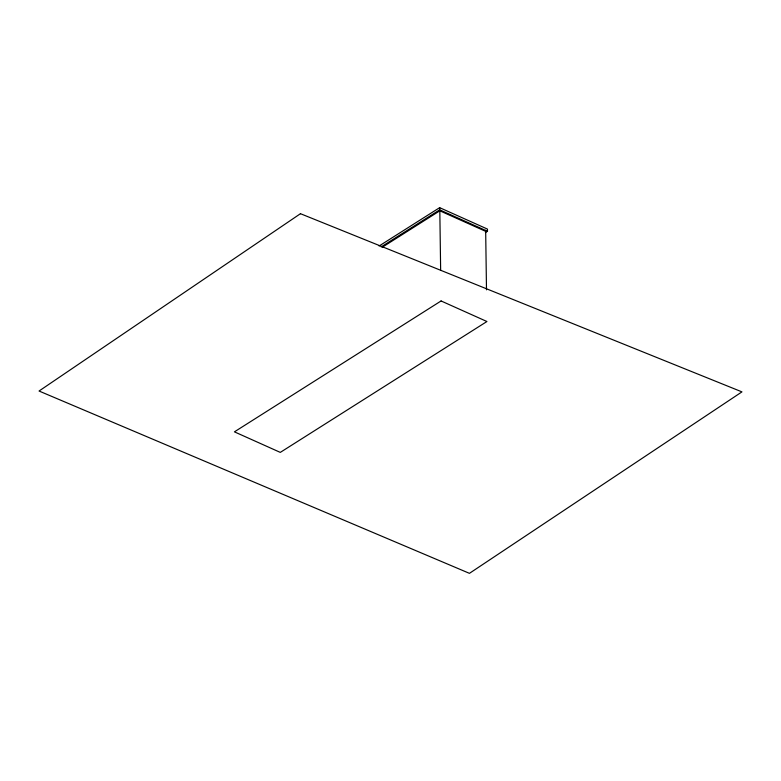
<?xml version="1.0" encoding="UTF-8"?>
<svg xmlns="http://www.w3.org/2000/svg" width="781" height="781" viewBox="0 0 781 781"><rect width="100%" height="100%" fill="white"/><g stroke="black" fill="none" stroke-linecap="round" stroke-linejoin="round"><path stroke-width="1.17" d="M379.107 246.005L439.654 207.658L487.461 229.087L487.49 231.264L485.44 232.562M381.187 246.884L439.683 209.835L487.49 231.264M382.251 247.265L439.82 210.802L485.675 231.352M485.665 230.268L486.495 289.839M439.654 207.658L439.683 209.835M439.82 210.802L440.65 270.499M300.46 213.691L39.05 391.027L469.44 573.342L741.95 391.877L300.46 213.691M441.08 300.958L234.427 431.844L280.291 452.394L486.934 321.518L441.08 300.958"/></g></svg>
